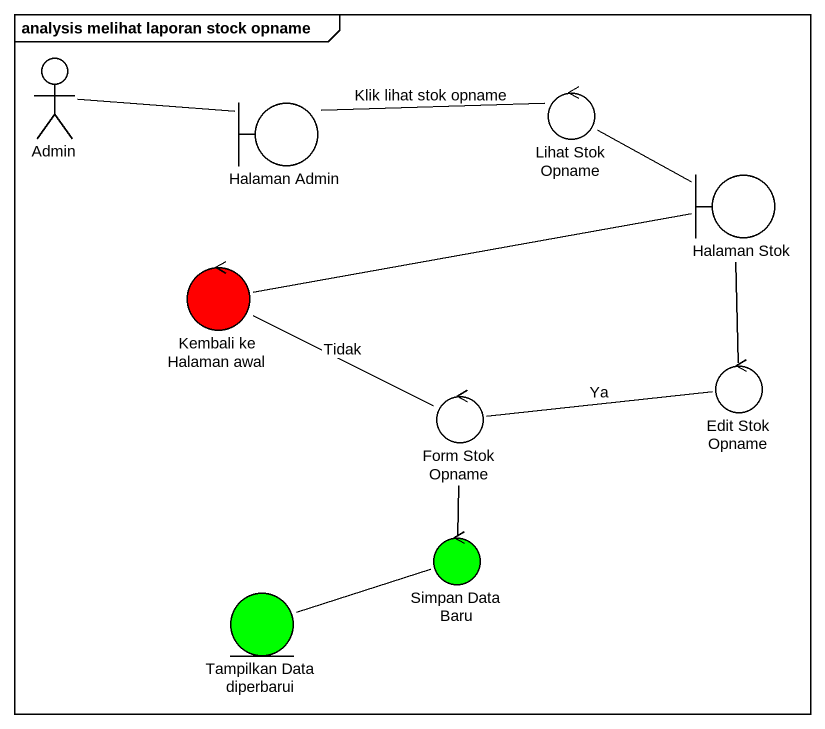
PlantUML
@startuml
mainframe analysis melihat laporan stock opname
actor Admin
boundary "Halaman Admin" as Halaman_Admin
control "Lihat Stok Opname" as Lihat_Stok_Opname
boundary "Halaman Stok" as Halaman_Stok
control "Kembali ke Halaman awal" as Kembali_ke_Halaman_awal #FF0000
control "Edit Stok Opname" as Edit_Stok_Opname
control "Form Stok Opname" as Form_Stok_Opname
control "Simpan Data Baru" as Simpan_Data_Baru #00FF00
entity "Tampilkan Data diperbarui" as Tampilkan_Data_diperbarui #00FF00
Admin -right- Halaman_Admin
Halaman_Admin -right- Lihat_Stok_Opname : Klik lihat stok opname
Lihat_Stok_Opname -right- Halaman_Stok
Halaman_Stok -- Edit_Stok_Opname
Kembali_ke_Halaman_awal -right- Halaman_Stok
Edit_Stok_Opname -left- Form_Stok_Opname : Ya
Form_Stok_Opname -left- Kembali_ke_Halaman_awal : Tidak
Form_Stok_Opname -- Simpan_Data_Baru
Simpan_Data_Baru -left- Tampilkan_Data_diperbarui
@enduml
